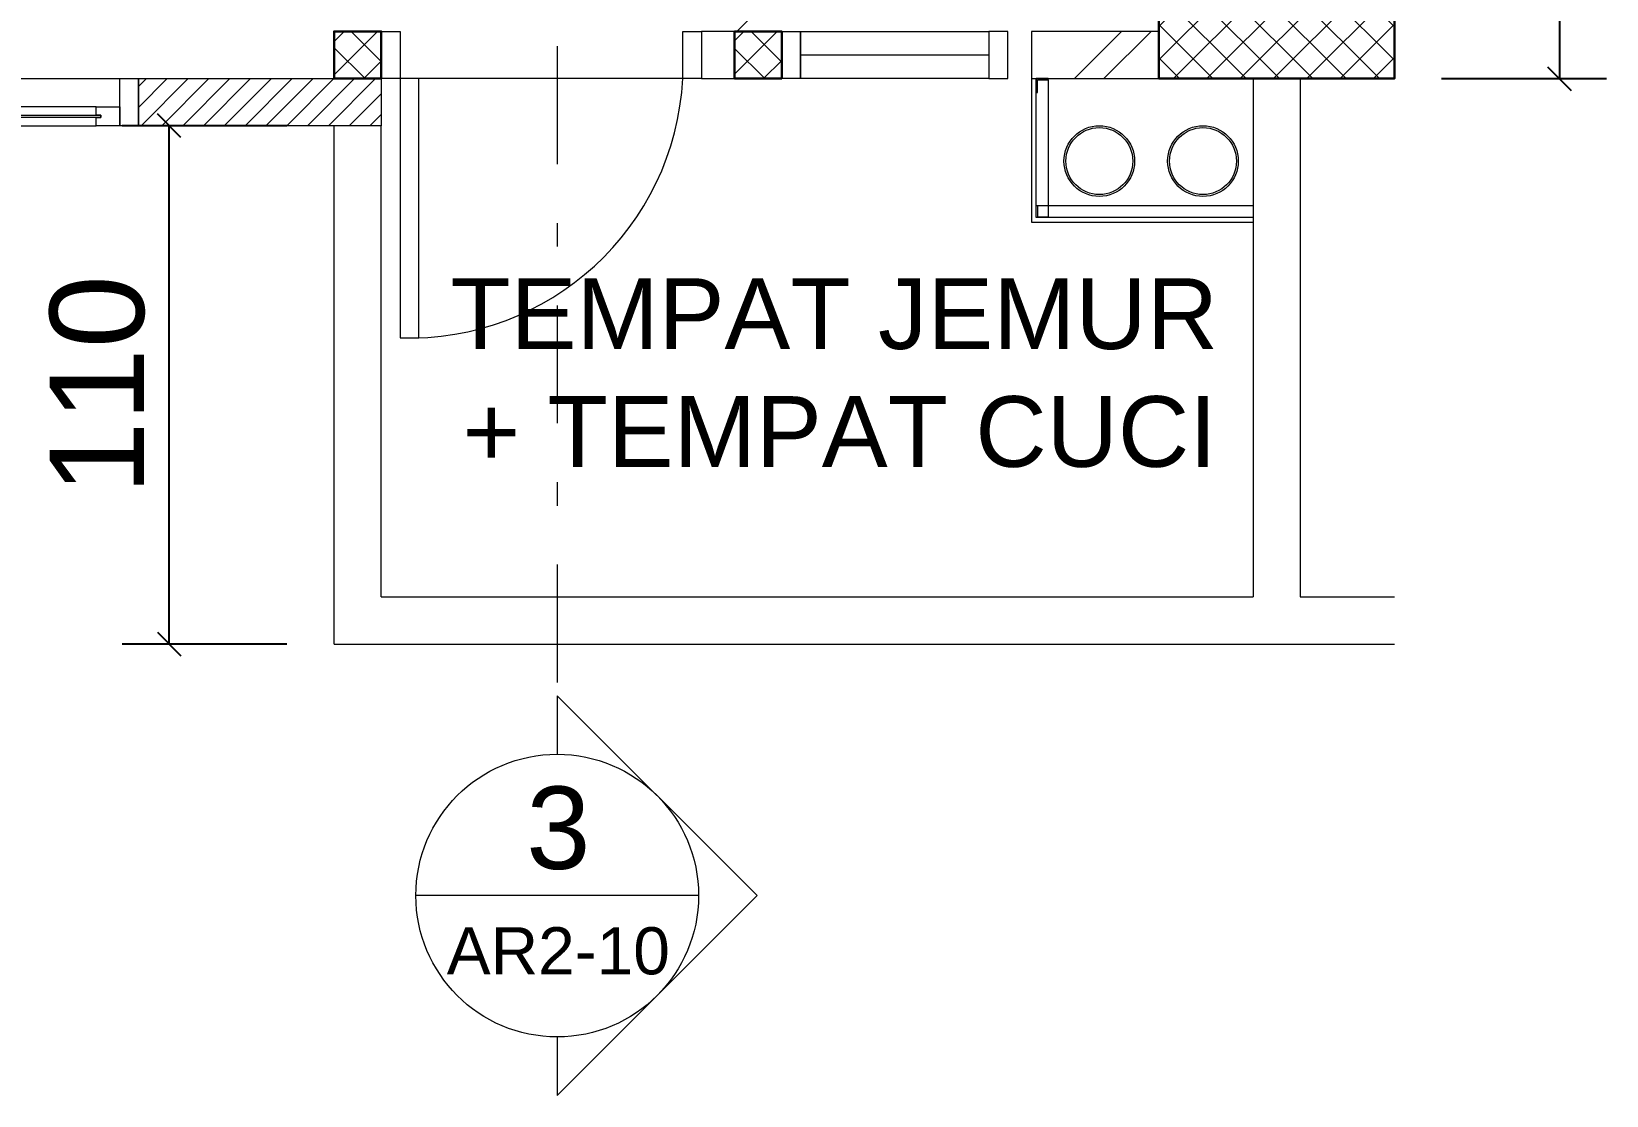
# Model space of a CAD drawing. Header units: millimetres. Extents: x -10 to 1564, y -8 to 383.
# Drawn here: x 0.3 to 6.99, y 39.64 to 44.16 of the extents above; entities that cross this region are included whole.
import ezdxf
from ezdxf.enums import TextEntityAlignment as Align

# ---------------------------------------------------------------- set-up
doc = ezdxf.new("R2010")
doc.units = ezdxf.units.MM
doc.header["$MEASUREMENT"] = 0
doc.linetypes.add('DASHDOT', pattern=[1, 0.5, -0.25, 0, -0.25])
doc.layers.get('0').update_dxf_attribs({"lineweight": 5})
for name, color, linetype, lineweight in [('ars', 11, 'Continuous', 0), ('ars @ 1', 11, 'Continuous', 0), ('KOL', 1, 'Continuous', 30), ('KOLOM', 4, 'Continuous', 9), ('KUSEN', 6, 'Continuous', 15), ('LAN', 7, 'Continuous', 9), ('not', 7, 'Continuous', 20), ('tem', 5, 'Continuous', 20), ('U', 6, 'Continuous', 20)]:
    doc.layers.add(name, color=color, linetype=linetype, lineweight=lineweight)
doc.styles.add('S', font='SIMPLEX', dxfattribs={"width": 1.1})
doc.styles.get("Standard").update_dxf_attribs({"font": 'arial.ttf'})
doc.dimstyles.new('SK-50', dxfattribs={"dimscale": 0, "dimtxt": 0.4, "dimasz": 0.1, "dimexe": 0.2, "dimexo": 0, "dimgap": 0.1, "dimtad": 1, "dimdec": 0, "dimlfac": 50, "dimzin": 0, "dimdsep": 46, "dimtxsty": 'Standard', "dimblk": 'OBLIQUE', "dimcen": 0.09, "dimclrd": 256, "dimclre": 256, "dimclrt": 256, "dimadec": 0, "dimazin": 0, "dimtfac": 1, "dimtdec": 0, "dimtofl": 0, "dimtmove": 0, "dimatfit": 3, "dimldrblk": 'OBLIQUE', "dimfxl": 0, "dimtolj": 1, "dimtzin": 0, "dimarcsym": 0})

# ---------------------------------------------------------------- blocks, each defined once
blk = doc.blocks.new('Npkn')
for p, q in [((0, 0.8485), (0.8485, 0)), ((0, 0.8485), (0, 0.6)), ((0.6, 0), (-0.6, 0)), ((0, -0.8485), (0.8485, 0)), ((0, -0.6), (0, -0.8485))]:
    blk.add_line(p, q)
blk.add_circle((0, 0), 0.6)
at = {"color": 5, "style": 'S', "width": 0.75, "flags": 4}
blk.add_attdef('NO', text='', height=0.3, dxfattribs=at).set_placement((0.0048, 0.1129), align=Align.CENTER)
at = {"style": 'S', "width": 0.75, "flags": 4}
blk.add_attdef('NOLBR', text='', height=0.2, dxfattribs=at).set_placement((0.0048, -0.3342), align=Align.CENTER)
blk = doc.blocks.new('P.60')
at = {"layer": 'KUSEN'}
for points in [[(1472.8348, 997.5354), (1472.8748, 997.5354), (1472.8748, 997.4354), (1472.8348, 997.4354)], [(1473.4748, 997.5354), (1473.5148, 997.5354), (1473.5148, 997.4354), (1473.4748, 997.4354)], [(1472.8748, 996.8854), (1472.9148, 996.8854), (1472.9148, 997.4354), (1472.8748, 997.4354)]]:
    blk.add_lwpolyline(points, close=True, dxfattribs=at)
blk.add_arc((1472.8948, 997.4658), 0.5808, 268.0266, 356.9943, dxfattribs=at)
blk = doc.blocks.new('BV')
at = {"layer": 'KUSEN'}
for points in [[(-0.225, 0.1), (-0.265, 0.1), (-0.265, 0), (-0.225, 0)], [(-0.225, 0.1), (-0.265, 0.1), (-0.265, 0), (-0.225, 0)], [(0.175, 0.1), (-0.225, 0.1), (-0.225, 0), (0.175, 0)], [(0.175, 0.1), (0.215, 0.1), (0.215, 0), (0.175, 0)]]:
    blk.add_lwpolyline(points, close=True, dxfattribs=at)
at = {"layer": 'KUSEN', "color": 141}
blk.add_lwpolyline([(0.175, 0.05), (-0.225, 0.05)], dxfattribs=at)
blk = doc.blocks.new('K 10.10')
at = {"layer": 'ars'}
h = blk.add_hatch(dxfattribs=at)
h.set_pattern_fill('_USER', color=256, scale=0.05, angle=45, double=1, pattern_type=0)
h.set_pattern_definition([(45, (1560.78834, 1375.80689), (-0.03535534, 0.03535534), []), (135, (1560.78834, 1375.80689), (-0.03535534, -0.03535534), [])])
h.paths.add_polyline_path([(1560.5383, 1380.4069), (1560.6383, 1380.4069), (1560.6383, 1380.5069), (1560.5383, 1380.5069)])
at = {"layer": 'KOL'}
blk.add_lwpolyline([(1560.5383, 1380.4069), (1560.6383, 1380.4069), (1560.6383, 1380.5069), (1560.5383, 1380.5069)], close=True, dxfattribs=at)
blk = doc.blocks.new('T. J2')
for p, q in [((0.2877, 0.1), (0.2877, 0.0825)), ((0.2877, 0.0775), (0.2877, 0.06))]:
    blk.add_line(p, q)
at = {"layer": 'KUSEN'}
blk.add_line((-0.4123, 0), (0.3377, 0), dxfattribs=at)
for points in [[(-0.4523, 0), (-0.4123, 0), (-0.4123, 0.1), (-0.4523, 0.1)], [(0.3377, 0), (0.3777, 0), (0.3777, 0.1), (0.3377, 0.1)], [(0.3377, 0), (0.3777, 0), (0.3777, 0.1), (0.3377, 0.1)]]:
    blk.add_lwpolyline(points, close=True, dxfattribs=at)
for points in [[(-0.3623, 0.0775), (-0.3623, 0.06), (-0.4123, 0.06), (-0.4123, 0.1), (-0.3623, 0.1), (-0.3623, 0.0825), (-0.3723, 0.0825), (-0.3723, 0.0775), (-0.3623, 0.0775)], [(-0.3623, 0.1), (0.2877, 0.1)], [(0.2877, 0.0775), (0.2877, 0.06), (0.3377, 0.06), (0.3377, 0.1), (0.2877, 0.1), (0.2877, 0.0825), (0.2977, 0.0825), (0.2977, 0.0775), (0.2877, 0.0775)], [(0.2877, 0.06), (-0.3623, 0.06)]]:
    blk.add_lwpolyline(points, dxfattribs=at)
at = {"layer": 'KUSEN', "color": 141}
blk.add_lwpolyline([(-0.3723, 0.0775), (0.2977, 0.0775), (0.2977, 0.0825), (-0.3723, 0.0825)], close=True, dxfattribs=at)
blk = doc.blocks.new('_Oblique')
at = {"color": 0, "linetype": 'ByBlock', "lineweight": -2}
blk.add_line((-0.5, -0.5), (0.5, 0.5), dxfattribs=at)
blk = doc.blocks.new('*D203')
at = {"layer": 'Defpoints', "color": 0}
for p in [(0.8855, 43.7576), (1.3855, 43.7576), (1.3855, 41.5576)]:
    blk.add_point(p, dxfattribs=at)
at = {"layer": 'U', "lineweight": -2}
for p, q in [((1.3855, 43.7576), (0.6855, 43.7576)), ((0.8855, 41.5576), (0.8855, 43.7576)), ((1.3855, 41.5576), (0.6855, 41.5576))]:
    blk.add_line(p, q, dxfattribs=at)
at = {"layer": 'U', "lineweight": -2, "xscale": 0.1, "yscale": 0.1, "zscale": 0.1}
for p, rotation in [((0.8855, 43.7576), 90), ((0.8855, 41.5576), 270)]:
    blk.add_blockref('_Oblique', p, dxfattribs=dict(at, rotation=rotation))
at = {"layer": 'U', "insert": (0.5813, 42.6576), "char_height": 0.4, "attachment_point": 5, "rotation": 90}
blk.add_mtext('\\A1;110', dxfattribs=at)
blk = doc.blocks.new('k3')
at = {"layer": 'ars'}
h = blk.add_hatch(dxfattribs=at)
h.set_pattern_fill('_USER', color=256, scale=0.05, angle=45, double=1, pattern_type=0)
h.set_pattern_definition([(45, (0, -5.05), (-0.03535534, 0.03535534), []), (135, (0, -5.05), (-0.03535534, -0.03535534), [])])
h.paths.add_polyline_path([(-0.25, -0.45), (0.25, -0.45), (0.25, 0.45), (-0.25, 0.45)])
at = {"layer": 'KOL'}
blk.add_lwpolyline([(-0.25, -0.45), (0.25, -0.45), (0.25, 0.45), (-0.25, 0.45)], close=True, dxfattribs=at)
blk = doc.blocks.new('*D204')
at = {"layer": 'Defpoints', "color": 0}
for p in [(6.287, 45.7576), (6.287, 43.9576), (6.787, 43.9576)]:
    blk.add_point(p, dxfattribs=at)
at = {"layer": 'U', "lineweight": -2}
for p, q in [((6.287, 45.7576), (6.987, 45.7576)), ((6.787, 45.7576), (6.787, 43.9576)), ((6.287, 43.9576), (6.987, 43.9576))]:
    blk.add_line(p, q, dxfattribs=at)
at = {"layer": 'U', "lineweight": -2, "xscale": 0.1, "yscale": 0.1, "zscale": 0.1}
for p, rotation in [((6.787, 45.7576), 90), ((6.787, 43.9576), 270)]:
    blk.add_blockref('_Oblique', p, dxfattribs=dict(at, rotation=rotation))
at = {"layer": 'U', "insert": (6.4828, 44.8576), "char_height": 0.4, "attachment_point": 5, "rotation": 90}
blk.add_mtext('\\A1;90', dxfattribs=at)

msp = doc.modelspace()

# ---------------------------------------------------------------- hatches: boundary and pattern name
at = {"layer": 'ars'}
h = msp.add_hatch(dxfattribs=at)
h.set_pattern_fill('TEMBOK', color=256, scale=0.5, style=0, double=1)
h.set_pattern_definition([(45, (11.3348, 63.99886), (-0.353553, 0.353553), []), (45, (11.4598, 63.99886), (-0.353553, 0.353553), [])])
h.paths.add_polyline_path([(4.5456, 44.1576), (5.087, 44.1576), (5.087, 43.9576), (4.5456, 43.9576)])
h = msp.add_hatch(dxfattribs=at)
h.set_pattern_fill('ANSI31', color=256, scale=0.5, angle=180.02313, style=0)
h.set_pattern_definition([(225.023134, (-974.947903, 724.1454), (0.0442120144, -0.044176326), [])])
h.paths.add_polyline_path([(0.7556, 43.9576), (1.7856, 43.9576), (1.7855, 43.7576), (0.7555, 43.7576)])
at = {"layer": 'ars @ 1'}
h = msp.add_hatch(dxfattribs=at)
h.set_pattern_fill('TEMBOK', color=256, scale=0.5, style=0, double=1)
h.set_pattern_definition([(45, (10.2742, 63.99014), (-0.353553, 0.353553), []), (45, (10.3992, 63.99014), (-0.353553, 0.353553), [])])
h.paths.add_polyline_path([(3.4862, 46.3576), (3.2862, 46.3576), (3.2862, 44.1576), (3.4862, 44.1576)])

# ---------------------------------------------------------------- linework, layer by layer
at = {"layer": 'ars'}
for points in [[(5.487, 43.3467), (4.547, 43.3467), (4.547, 43.9576)], [(4.6173, 43.9576), (4.5664, 43.9576), (4.5664, 43.8987), (4.5712, 43.8987), (4.5712, 43.9527), (4.6173, 43.9527), (4.6173, 43.9576)], [(5.487, 43.3685), (4.5664, 43.3685), (4.5664, 43.9576)], [(4.6173, 43.9527), (4.6173, 43.3709)], [(4.6173, 43.3685), (4.5664, 43.3685), (4.5664, 43.4193), (4.5712, 43.4193), (4.5712, 43.3709), (4.6173, 43.3709), (4.6173, 43.3685)], [(4.5664, 43.4193), (5.487, 43.4193)]]:
    msp.add_lwpolyline(points, dxfattribs=at)
for centre, radius in [((4.834, 43.6076), 0.15), ((4.834, 43.6076), 0.142), ((5.274, 43.6076), 0.15), ((5.274, 43.6076), 0.142)]:
    msp.add_circle(centre, radius, dxfattribs=at)
at = {"layer": 'KUSEN'}
msp.add_line((3.0656, 43.9576), (1.9456, 43.9576), dxfattribs=at)
at = {"layer": 'LAN'}
for p, q in [((5.487, 43.9576), (5.487, 41.7576)), ((5.687, 43.9576), (5.687, 41.7576)), ((1.5855, 41.5576), (1.5855, 43.7576)), ((1.7855, 41.7576), (1.7855, 43.7576)), ((1.7855, 41.7576), (5.487, 41.7576)), ((5.687, 41.7576), (6.087, 41.7576)), ((1.5855, 41.5576), (6.087, 41.5576))]:
    msp.add_line(p, q, dxfattribs=at)
at = {"layer": 'not', "linetype": 'DASHDOT'}
msp.add_line((2.5327, 49.5947), (2.5327, 41.3384), dxfattribs=at)
at = {"layer": 'tem'}
for points in [[(3.2856, 44.1576), (3.1456, 44.1576), (3.1456, 43.9576), (3.2856, 43.9576)], [(5.087, 44.1576), (4.5456, 44.1576), (4.5456, 43.9576), (5.087, 43.9576)]]:
    msp.add_lwpolyline(points, close=True, dxfattribs=at)
at = {"layer": 'tem', "ltscale": 2}
msp.add_lwpolyline([(0.7556, 43.9576), (1.7856, 43.9576), (1.7855, 43.7576), (0.7555, 43.7576)], close=True, dxfattribs=at)

# ---------------------------------------------------------------- block references
at = {"xscale": -2, "yscale": 2, "zscale": 2, "rotation": 180}
msp.add_blockref('BV', (4.0156, 44.1576), dxfattribs=at)
at = {"layer": 'KOL', "xscale": 2, "yscale": 2, "zscale": 2, "rotation": 180}
msp.add_blockref('k3', (5.587, 44.8576), dxfattribs=at)
at = {"layer": 'KOLOM', "extrusion": (0, 0, -1), "xscale": 2, "yscale": 2, "zscale": -2}
for p in [(-3122.8622, -2716.8562), (-3124.5622, -2716.8562)]:
    msp.add_blockref('K 10.10', p, dxfattribs=at)
at = {"layer": 'KUSEN', "xscale": 2, "yscale": 2, "zscale": 2}
msp.add_blockref('P.60', (-2943.884, -1950.9132), dxfattribs=at)
at = {"layer": 'KUSEN', "xscale": -2, "yscale": 2, "zscale": 2, "rotation": 180}
msp.add_blockref('T. J2', (0.0001, 43.9576), dxfattribs=at)
at = {"layer": 'not'}
ref = msp.add_blockref('Npkn', (2.5327, 40.4898), dxfattribs=at)
ref.add_attrib('NO', '3', dxfattribs={"layer": '0', "height": 0.35, "flags": 4}).set_placement((2.5374, 40.6028), align=Align.CENTER)
ref.add_attrib('NOLBR', 'AR2-10', dxfattribs={"layer": '0', "height": 0.2, "flags": 4}).set_placement((2.5374, 40.1556), align=Align.CENTER)

# ---------------------------------------------------------------- texts
at = {"layer": 'not', "insert": (1.9853, 42.3055), "char_height": 0.3, "attachment_point": 7}
msp.add_mtext_dynamic_manual_height_columns('\\pi0.093477;TEMPAT JEMUR \\P\\pi0.14535;+ TEMPAT CUCI', width=3.431497, gutter_width=1, heights=[0], dxfattribs=at)

# ---------------------------------------------------------------- dimensions: what is measured, and where the dimension line sits
at = {"layer": 'U'}
for base, p1, p2, angle, picture, middle in [((6.787, 43.9576), (6.287, 45.7576), (6.287, 43.9576), 270, '*D204', (6.787, 44.8576)), ((0.8855, 43.7576), (1.3855, 41.5576), (1.3855, 43.7576), 90, '*D203', (0.8855, 42.6576))]:
    dim = msp.add_linear_dim(base=base, p1=p1, p2=p2, angle=angle, dimstyle='SK-50', override={"dimscale": 1}, dxfattribs=at)
    dim.commit()
    dim.dimension.update_dxf_attribs({"geometry": picture, "text_midpoint": middle, "dimtype": 160})

doc.saveas('drawing.dxf')
